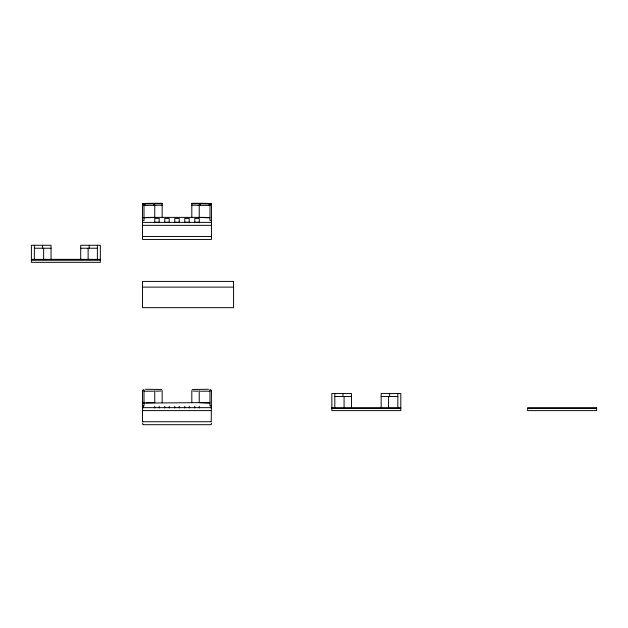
<?xml version="1.0" encoding="UTF-8"?>
<svg xmlns="http://www.w3.org/2000/svg" width="628" height="628" viewBox="0 0 628 628"><rect width="100%" height="100%" fill="white"/><g stroke="black" fill="none" stroke-linecap="round" stroke-linejoin="round"><path stroke-width="0.94" d="M142.509 408.388L143.255 407.65L210.725 407.65L211.408 408.106M142.509 406.465L143.255 405.719M211.251 424.481L211.463 423.091M192.254 389.47L208.543 389.258M142.509 217.806L142.619 217.751A12.238 0.424 0 0 1 142.933 217.696M143.993 205.207L145.437 205.018M162.157 203.684L142.509 203.982M162.157 205.168L143.993 205.466M143.993 217.806L154.747 217.429L154.747 204.83M143.993 403.066L199.233 402.634A12.23 0.424 0 0 1 208.943 402.807M211.463 405.719L209.98 405.869L209.98 389.65A1.484 1.484 0 0 1 211.463 391.189M142.972 407.705L143.255 405.845M145.437 389.258L161.726 389.47M161.019 391.04L155.838 391.173M191.815 203.684L211.463 203.982M191.815 205.168L209.98 205.466M142.509 220.648L143.993 220.648L143.993 203.982M211.463 220.648L209.98 220.648L209.98 203.982M154.747 222.273L159.19 222.273M164.756 222.273L169.207 222.273M174.765 222.273L179.216 222.273M184.773 222.273L189.224 222.273M194.782 222.273L199.233 222.273M142.509 222.391L211.463 222.391M142.509 225.35L211.463 225.35M142.509 236.473L211.463 236.473M34.367 248.233L51.049 248.233M80.706 248.233L97.387 248.233M31.4 259.356L100.354 259.356M31.4 260.251L100.354 260.251M142.509 287.114L233.569 287.114M143.993 391.189L153.632 391.189M200.348 391.189L209.98 391.189M334.818 396.527L351.499 396.527M381.157 396.527L397.838 396.527M331.851 407.65L400.805 407.65M331.851 408.538L400.805 408.538M527.646 408.538L596.6 408.538M142.509 410.61L142.925 410.61M143.255 410.61L210.725 410.61M142.972 421.733L142.509 421.733L142.509 390.93M143.255 421.733L210.725 421.733M211.251 421.733L211.463 390.93M143.255 424.701L210.725 424.701M198.134 391.173L192.961 391.04M208.543 205.018L209.98 205.207M142.509 405.719L143.993 405.869L143.993 389.65A1.484 1.484 0 0 0 142.509 391.189M209.98 217.806L199.233 217.429L199.233 204.83M209.98 403.066L199.233 402.689L199.233 390.553M142.972 424.646L142.509 423.091M211.463 406.465L210.725 405.845M397.838 393.56L397.838 407.65M389.682 393.56L389.682 396.527M388.575 396.527L388.575 407.65M381.157 407.65L381.157 393.56L400.805 393.56L400.805 410.61L331.851 410.61L331.851 393.56L351.499 393.56L351.499 407.65M344.081 396.527L344.081 407.65M342.974 393.56L342.974 396.527M334.818 393.56L334.818 407.65M200.348 203.982L200.348 205.466M199.233 222.752L199.233 218.411L194.782 218.411L194.782 222.752M199.233 406.269L199.233 408.004M194.782 406.269L194.782 408.004M191.815 217.429L191.815 203.299L199.233 203.299A12.23 0.424 0 0 1 211.463 203.723L211.463 239.441L142.509 239.441L142.509 203.723A12.23 0.424 0 0 1 154.747 203.299L162.157 203.299L162.157 217.429M191.815 390.498L191.815 402.689M189.224 222.752L189.224 218.411L184.773 218.411L184.773 222.752M189.224 406.269L189.224 408.004M184.773 406.269L184.773 408.004M179.216 222.752L179.216 218.411L174.765 218.411L174.765 222.752M179.216 406.269L179.216 408.004M174.765 406.269L174.765 408.004M169.207 222.752L169.207 218.411L164.756 218.411L164.756 222.752M169.207 406.269L169.207 408.004M164.756 406.269L164.756 408.004M162.157 390.498L162.157 402.689M159.19 222.752L159.19 218.411L154.747 218.411L154.747 222.752M159.19 406.269L159.19 408.004M154.747 390.553L154.747 402.689M154.747 406.269L154.747 408.004M153.632 203.982L153.632 205.466M97.387 245.273L97.387 259.356M89.231 245.273L89.231 248.233M88.124 248.233L88.124 259.356M80.706 259.356L80.706 245.273L100.354 245.273L100.354 262.323L31.4 262.323L31.4 245.273L51.049 245.273L51.049 259.356M43.63 248.233L43.63 259.356M42.523 245.273L42.523 248.233M34.367 245.273L34.367 259.356M142.619 403.011A12.238 0.424 0 0 1 142.933 402.956M143.443 402.901A12.238 0.424 0 0 1 144.15 402.854M146.096 402.76A12.238 0.424 0 0 1 154.747 402.634M143.443 217.641A12.238 0.424 0 0 1 144.15 217.594M146.096 217.5A12.238 0.424 0 0 1 154.747 217.374L199.233 217.374A12.238 0.424 0 0 1 208.943 217.547M233.569 281.415L142.509 281.415L142.509 307.665L233.569 307.665L233.569 281.415M596.6 407.65L527.646 407.65L527.646 410.61L596.6 410.61L596.6 407.65"/></g></svg>
